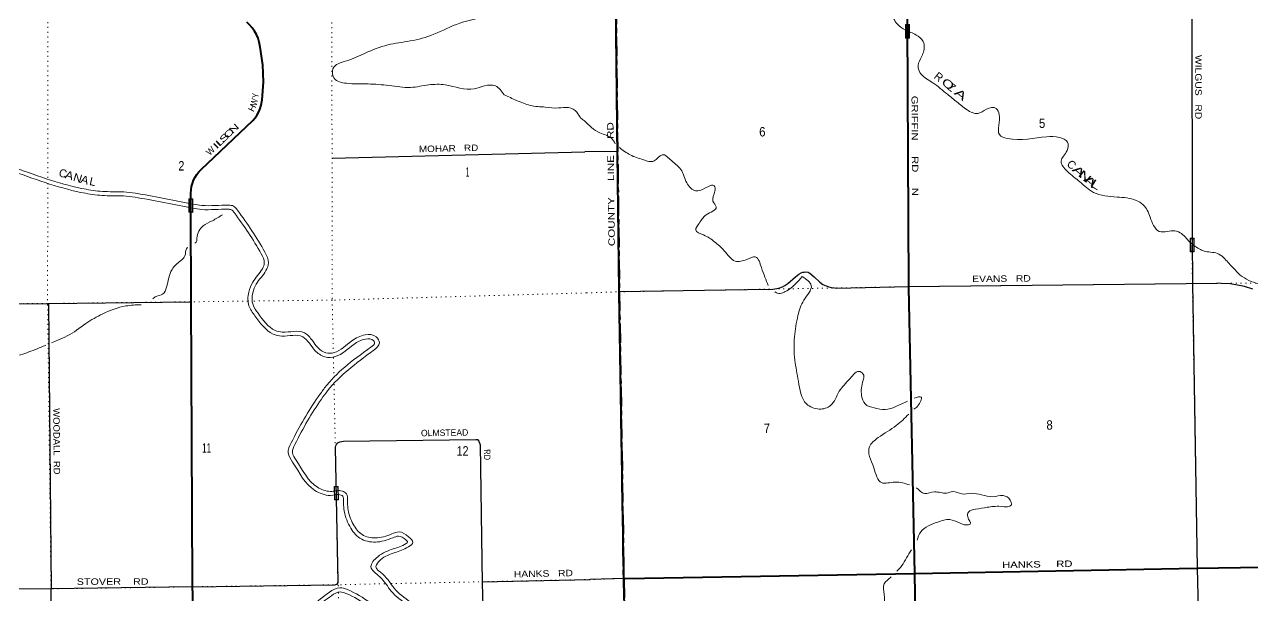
# Model space of a CAD drawing. Header units: feet. Extents: x 245918 to 509309, y -547785 to -360805.
# Drawn here: x 274726 to 297613, y -447897 to -437264 of the extents above; entities that cross this region are included whole.
import ezdxf
from ezdxf.enums import TextEntityAlignment as Align

# ---------------------------------------------------------------- set-up
doc = ezdxf.new("R2010")
doc.units = ezdxf.units.FT
doc.header["$LTSCALE"] = 60
doc.linetypes.add('DOTTED', pattern=[1.5, 0.3, -1.2])
doc.linetypes.add('LONG_DASH_SHORT_DASH', pattern=[9.9, 6, -1.2, 1.5, -1.2])
for name, color, linetype, lineweight in [('11', 7, 'LONG_DASH_SHORT_DASH', 60), ('26', 7, 'Continuous', 40), ('27', 7, 'Continuous', 13), ('29', 7, 'Continuous', 25), ('31', 7, 'Continuous', 13), ('34', 7, 'Continuous', 25), ('39', 7, 'Continuous', 13), ('6', 7, 'DOTTED', 25), ('61', 7, 'Continuous', 13), ('7', 7, 'DOTTED', 13)]:
    doc.layers.add(name, color=color, linetype=linetype, lineweight=lineweight)
doc.layers.add('30', color=7, linetype='Continuous')
doc.layers.add('41', color=7, linetype='Continuous')

msp = doc.modelspace()

# ---------------------------------------------------------------- linework, layer by layer
at = {"layer": '11'}
msp.add_lwpolyline([(285694.49, -431225.23), (285746.6, -436894.27), (285810.76, -442237.88), (285894.37, -447581.66), (286020.23, -452920.98), (286057.54, -456029.27)], dxfattribs=at)
at = {"layer": '26'}
for points in [[(285894.37, -447581.66), (285893.86, -447550.18), (285808.9, -442267.14), (285808.5, -442242.14), (285808.21, -442217.14), (285778.8, -439675.82), (285778.5, -439650.82), (285778.21, -439625.82), (285746.6, -436894.27)], [(291181.55, -437264.53), (291179.36, -436840.4), (291179.23, -436815.41)], [(277827.47, -440762.39), (277826.95, -440403.65), (277829.8, -440342.05), (277839.07, -440281.08), (277854.66, -440221.42), (277876.4, -440163.71), (277904.05, -440108.59), (277937.32, -440056.67), (277975.83, -440008.51), (278017.17, -439966.46), (278984.05, -439049.46), (279026.67, -438999.55), (279063.84, -438945.45), (279095.15, -438887.77), (279120.26, -438827.13), (279138.89, -438764.2), (279150.85, -438699.66), (279154.33, -438666.34), (279177.56, -438338.99), (279166.44, -438011.01), (279121.1, -437685.99), (279100.94, -437589.84), (279078.79, -437519.18), (279049.37, -437451.23), (279013.01, -437386.73), (278970.11, -437326.38), (278921.14, -437270.84), (278866.63, -437220.73)], [(291320.78, -447490.81), (291207.34, -442170.63), (291206.81, -442145.63), (291206.68, -442120.63), (291181.55, -437264.53)], [(277907.93, -449944.28), (277855.55, -447670.27), (277829.82, -442385.27), (277827.47, -440762.39)], [(291320.78, -447490.81), (291320.84, -447490.81), (296578.64, -447390.1), (301856.73, -447307.22), (307266.52, -447164.3)], [(285894.37, -447581.66), (285923.33, -447581.18), (291320.78, -447490.81)], [(286024.45, -452926.63), (285894.82, -447600.18), (285894.37, -447581.66)], [(291408.41, -452804.16), (291320.91, -447496.84), (291320.78, -447490.81)]]:
    msp.add_lwpolyline(points, dxfattribs=at)
at = {"layer": '29'}
for p, q in [((280457.66, -439752.69), (285167.67, -439637.15)), ((285778.22, -439626.96), (285167.67, -439637.15)), ((296493.23, -442088.78), (296584.66, -447390.02)), ((288590.56, -442196.23), (285808.5, -442242.14)), ((275172.73, -442460.81), (275219.64, -447773.94)), ((296584.66, -447390.02), (296697.41, -452795.54)), ((283252.91, -447645.79), (285266.26, -447600.44)), ((285894.37, -447581.66), (285266.26, -447600.44)), ((275237.18, -449086.58), (275219.64, -447773.94))]:
    msp.add_line(p, q, dxfattribs=at)
for points in [[(296484.05, -436786.47), (296491.77, -441242.81), (296493.23, -442088.78)], [(288590.56, -442196.23), (288676.5, -442190.99), (288713.29, -442187.41), (288747.02, -442180.77), (288786.88, -442171.57), (288852.28, -442148.56), (288900.32, -442123.51), (288952.44, -442087.21), (289097.57, -441962.46), (289159.92, -441911.85), (289202.84, -441887.31), (289234.53, -441877.08), (289259.05, -441872.99), (289285.62, -441872.48), (289330.6, -441878.11), (289347.97, -441885.26), (289363.29, -441894.98), (289443.01, -441964.51), (289551.35, -442064.71), (289607.56, -442103.57), (289665.81, -442130.15), (289717.94, -442147.54), (289765.97, -442158.78), (289822.19, -442170.03), (289861.43, -442173.21)], [(289861.43, -442173.21), (291206.81, -442145.63), (296946.92, -442083.9)], [(297623.16, -442194.15), (297465.92, -442145.65), (297303.42, -442110.25), (297201.22, -442093.21), (297030.86, -442084.03), (296946.92, -442083.9)], [(269897.62, -442499.56), (272532.08, -442480.67), (275164.33, -442459.46), (277829.88, -442428.7)], [(277858.3, -447736.53), (280505.9, -447697.83), (280530.64, -447694.29), (280545.96, -447688.4), (280561.28, -447675.43), (280571.88, -447657.74), (280520.62, -445144.3), (280522.98, -445134.88), (280528.87, -445108.93), (280541.84, -445083.01), (280559.5, -445062.96), (280574.83, -445050), (280607.82, -445035.85), (280631.38, -445029.95), (280673.8, -445026.42), (283137.21, -444990.41), (283171.72, -444993.41), (283195.28, -445021.71), (283217.11, -445095.16), (283253.24, -447669.01), (283293.48, -448964.58)], [(277858.3, -447736.53), (275211.79, -447774.66), (272566.59, -447782.59)]]:
    msp.add_lwpolyline(points, dxfattribs=at)
at = {"layer": '31'}
for p, q in [((296453.46, -441244.79), (296528.45, -441244.29)), ((296528.45, -441244.22), (296530.1, -441494.22)), ((296530.1, -441494.22), (296455.11, -441494.71)), ((280572.02, -445866.96), (280577.22, -446116.9)), ((280577.22, -446116.9), (280502.24, -446118.46))]:
    msp.add_line(p, q, dxfattribs=at)
for points in [[(296455.11, -441494.71), (296453.46, -441244.72), (296528.45, -441244.22)], [(280502.24, -446118.46), (280497.04, -445868.52), (280572.02, -445866.96)]]:
    msp.add_lwpolyline(points, dxfattribs=at)
for points in [[(296463.05, -441486.66), (296461.5, -441252.66), (296520.5, -441252.26), (296522.05, -441486.27)], [(280510.06, -446110.29), (280505.2, -445876.34), (280564.19, -445875.12), (280569.05, -446109.07)]]:
    msp.add_lwpolyline(points, close=True, dxfattribs=at)
at = {"layer": '34'}
for points in [[(277141.56, -453649.17), (276291.78, -453657.88), (275029.32, -453687.85), (273759.08, -453575.53), (272058.93, -453227.97), (270618.85, -452999.48), (270073.37, -452978.3), (269146.08, -453042.19), (267998.06, -453086.82), (266685.8, -452981.1), (265053.99, -452650.8), (263304.08, -452013.13), (261868.69, -451202.99), (259693.12, -449716.31), (257610.85, -448318.72), (255825.51, -447103.88), (254391.66, -446105.22), (253534.79, -445556.53)], [(277177.69, -453652.72), (276801.96, -453581.24), (276512.14, -453486.61), (276195.83, -453358.23), (275947.61, -453224.97), (275818.25, -453138.36), (275569.23, -452780.46), (275312.98, -452324.38), (275003.78, -451800.78), (274399.09, -450731.32), (273831.49, -449741.62), (273290.65, -448809.75), (273145.52, -448584.93), (272858.72, -448251.57), (272316.32, -447676.75), (271448.7, -446742.98), (270562.85, -445795.41)]]:
    msp.add_spline(points, degree=3, dxfattribs=at)
at = {"layer": '39'}
for points in [[(283674.39, -436919.13), (283615.05, -437062.6), (283426.71, -437094.08), (283238.52, -437133.61), (282838.45, -437237.24), (282353.82, -437445.01), (281911.92, -437569.5), (281495.25, -437643.23), (281077.96, -437795.47), (280724.84, -437940.55), (280474.21, -438085.85), (280495.39, -438260.61), (280724.17, -438357.26), (281128.3, -438370.31), (281518.67, -438399.71), (281921.19, -438434.94), (282261.95, -438386.7), (282567.4, -438387.39), (283109.28, -438462.45), (283301.17, -438404.74), (283502.16, -438407.26), (283665.9, -438575.5)], [(290868.6, -436918.17), (290884.6, -437010.27), (290995.91, -437258.16), (291144.69, -437370.39)], [(291144.69, -437370.39), (291347.44, -437458.68), (291475.27, -437577.66), (291496.77, -437698.02), (291424.99, -437904.06), (291380.73, -438061.48), (291434.33, -438181.42), (291657.05, -438349.44), (291928.47, -438563.06), (292104.74, -438705.54), (292293.09, -438851.88), (292494.55, -438919.64), (292658.12, -438839.08), (292834.54, -438826.73), (292892.06, -438938.58), (292884.43, -439139.76), (292898.56, -439314.51), (293041.86, -439385.03), (293777.87, -439353.32), (294016.82, -439368.3), (294164.3, -439452.84), (294158.17, -439611.78), (294048.16, -439808.26), (294160.76, -439995.8), (294395.87, -440193.81), (294649.03, -440389.58), (295089.48, -440476.34), (295443.36, -440538.08), (295578.79, -440620.77), (295652.23, -440722.36), (295707.99, -440854.34), (295769.97, -441004.34), (295877.67, -441117.55), (296022.14, -441117.68), (296168.49, -441107.73), (296291.49, -441158.41), (296384.88, -441249.69), (296451.68, -441323.14)], [(271430.55, -438029.71), (271260.23, -439011.52), (271266.55, -439217.7), (271467.34, -439323.65), (271745.07, -439310.15), (272112.06, -439309.56), (272445.68, -439409.41), (272979.83, -439659.36), (273816, -439930.49), (274011.38, -439952.83), (274328.88, -439949.25), (274535.93, -440006.77), (275860.56, -440406.03), (276219.03, -440449.46), (276620.32, -440458.51), (276841.83, -440489.89), (277866.74, -440683.79)], [(271503.21, -438049.66), (271335.43, -439016.83), (271340.18, -439171.75), (271484.19, -439247.74), (271743.19, -439235.15), (272122.98, -439234.54), (272472.47, -439339.14), (273007.4, -439589.45), (273831.99, -439856.83), (274015.23, -439877.78), (274338.69, -439874.13), (274556.79, -439934.73), (275876.01, -440332.35), (276224.4, -440374.56), (276626.45, -440383.63), (276854.1, -440415.88), (277865.96, -440607.82)], [(283665.9, -438575.5), (283898.77, -438676.1), (284153.63, -438770.27), (284431.49, -438801.64), (284676.93, -438817.47), (284865.69, -438810.14), (285019.93, -438896.01), (285096.25, -439007.41), (285160.83, -439057.32)], [(285160.43, -439057.01), (285452.08, -439280.89), (285665.98, -439382.66), (285736.52, -439485.02)], [(285812.89, -439550.39), (286014.79, -439691.79), (286260.67, -439783.09), (286461.58, -439804.6), (286610.67, -439688.05), (286784.55, -439798.38), (286959.05, -439960.99), (287070.39, -440210.89), (287234.71, -440361.57), (287408.67, -440311.04), (287582.73, -440268.56), (287593.91, -440364.93), (287558.05, -440554.41), (287617.51, -440660.2), (287430.68, -440809.43), (287298.14, -440968), (287237.37, -441087.42), (287380.96, -441182.07), (287585.12, -441308.1), (287767.72, -441476.63), (287970.66, -441669.03), (288189, -441638.04), (288346.96, -441591.74), (288461.71, -441791.32), (288589.87, -442122.89)], [(277865.96, -440607.82), (278031.47, -440632.8), (278529.74, -440628.1), (278620.46, -440644.63), (278694.13, -440719.84), (279206.31, -441501.98), (279274.15, -441702.1), (279226.45, -441845.85), (279046.01, -442096.61), (278980.59, -442260.81), (278984.5, -442482.18), (279079.75, -442641.55), (279396.85, -442960.09), (279530.04, -442991.98), (279942.22, -443004.89), (280091.5, -443151.24), (280190.16, -443276.34), (280344.68, -443378.31), (280497.32, -443373.62), (280827.06, -443156.48), (281074.24, -443043.45), (281281.9, -443082.09), (281340.14, -443193.8), (281233.97, -443326.5), (280375.25, -444084.34), (280261.43, -444239.32), (279765.98, -445085.41), (279720.43, -445237.18), (279787.17, -445374.91), (280185.99, -445883.26), (280297.44, -445935.66), (280426.47, -445959.57), (280651.43, -445953.61), (280724.64, -446002.66), (280747.11, -446137.14), (280753.51, -446271.9), (280853.26, -446572.1), (281019.43, -446764.45), (281265.68, -446826.57), (281571.79, -446750.76), (281707.79, -446714.16), (281884.24, -446805.68), (281964.43, -446908.95), (281881.52, -446992.93), (281630.21, -447100), (281359.32, -447235.59), (281277.04, -447355.79), (281404.23, -447502.53), (281615.83, -447764.54), (282257.69, -448266.62), (282377.02, -448423.56), (282379.72, -448576.5), (282218.25, -448649.79), (281978.52, -448615.74), (281702.39, -448455.5), (281131.36, -448095.11), (280717.25, -447858.78), (280608.27, -447832.51), (280448.73, -447901.73), (280153.64, -448146.45), (279922, -448456.48), (279790.56, -448750.67), (279793.3, -448905.62), (279902.16, -449001.96)], [(277866.74, -440683.79), (278026.19, -440707.85), (278523.31, -440703.16), (278583.56, -440714.14), (278635.41, -440767.07), (279138.34, -441535.09), (279195.04, -441702.35), (279158.88, -441811.35), (278979.75, -442060.29), (278905.34, -442247.06), (278909.86, -442503.49), (279020.1, -442687.93), (279358.7, -443028.08), (279520.03, -443066.7), (279910.62, -443078.94), (280035.58, -443201.44), (280138.76, -443332.28), (280323.22, -443454), (280520.84, -443447.93), (280863.49, -443222.29), (281083.85, -443121.53), (281232.28, -443149.14), (281251.03, -443185.12), (281179.47, -443274.57), (280319.58, -444033.44), (280198.68, -444198.06), (279696.73, -445055.26), (279640.2, -445243.6), (279723.19, -445414.87), (280137.97, -445943.56), (280274.27, -446007.64), (280420.57, -446034.75), (280629.53, -446029.22), (280656, -446046.95), (280672.4, -446145.13), (280679.08, -446285.76), (280786.78, -446609.87), (280978.14, -446831.38), (281265.51, -446903.88), (281590.55, -446823.38), (281699.13, -446794.16), (281835.1, -446864.68), (281864.88, -446903.03), (281838.53, -446929.72), (281598.7, -447031.9), (281308.39, -447177.21), (281182.46, -447361.18), (281346.7, -447550.67), (281562.87, -447818.33), (282203.85, -448319.73), (282302.46, -448449.42), (282303.86, -448528.57), (282207.16, -448572.46), (282003.53, -448543.54), (281741.24, -448391.33), (281169.98, -448030.8), (280745.18, -447788.36), (280601.44, -447753.72), (280409.08, -447837.18), (280098.9, -448094.41), (279856.93, -448418.27), (279715.28, -448735.31), (279718.89, -448939.92), (279786.08, -448999.39)], [(277902.47, -441330.76), (277913.13, -441327.35), (277939.8, -441244.35), (278054.3, -441014.87), (278227.4, -440917.23), (278416.32, -440805.22)], [(277114.33, -442370.57), (277181.25, -442326.54), (277299.09, -442286.23), (277375.16, -442156.06), (277414.26, -441980.24), (277475.8, -441824.17), (277633.74, -441664.39), (277716.51, -441572.35), (277744.3, -441440.53), (277765.98, -441411.67)], [(296451.68, -441323.14), (296644.37, -441456.78), (296736.86, -441488.4), (296988.29, -441539.42), (297099.73, -441630.46), (297258.28, -441801.32), (297386.23, -441930.35), (297725.28, -442094.84), (298001.19, -442179.72), (298249.87, -442337.34), (298460.31, -442485.4), (298580.59, -442475.79), (298686.03, -442400.02), (298833.58, -442154.79), (298977.22, -441917.65), (299114.69, -441835.43), (299229.16, -441843.99), (299285.91, -441891.51), (299292.47, -442104.57), (299258.15, -442422.72), (299249.45, -442702.33), (299275.37, -442856.82), (299429.48, -442991.55), (299645.19, -443077.21), (300302.37, -443165.16), (300493.6, -443216.96), (300618.33, -443412.39), (300771.37, -443625.55), (300991.55, -443749.36), (301220.57, -443772.51), (301462.31, -443684.91), (301656.37, -443469.24), (301718.31, -443279.41)], [(288713.75, -442242.45), (288722.02, -442250.41), (288906.47, -442237.95), (289103.3, -442086.59), (289222.16, -441958.36)], [(289222.16, -441958.36), (289390.69, -442125.07), (289253.48, -442396.3), (289142.56, -442685.29), (289077.08, -443082.27), (289084.25, -443514.49), (289151.15, -443907.73), (289302.67, -444330.03), (289538.57, -444425.48), (289748.49, -444362.42), (289911.84, -444094.87), (290113.65, -443856.98), (290300.72, -443727.86), (290367.74, -443795.35), (290356.83, -443890), (290328.19, -444179.93), (290392.19, -444329.9), (290563.6, -444402.07), (290764.65, -444435.64), (290964.65, -444380.75), (291185.88, -444277.14)], [(275229.67, -443191.34), (275346.92, -443141.71), (275522.39, -443064.16), (275865.97, -442834.7), (276186.27, -442651.95), (276615.72, -442505.53), (276897.31, -442482.55)], [(272599.22, -444890.07), (272630.46, -444868.12), (274213.49, -443592.34), (274386.49, -443488.66), (274614.43, -443424.28), (274922.02, -443318.24), (275122.62, -443236.4)], [(291308.18, -444223.55), (291438.04, -444201.65), (291371.83, -444369.41), (291304.66, -444430.85)], [(291208.35, -444518.95), (290974.87, -444732.51), (290638.47, -444958.08), (290473.95, -445127.12), (290554.87, -445518.16), (290700.64, -445795.76), (290949.34, -445786.49), (291219.71, -445838.97)], [(291353.28, -445891.04), (291503.63, -445996.43), (291687.89, -445967.89), (291910.89, -445991.12), (292028.94, -445963.44), (292195.98, -446005.5), (292376.44, -445995.1), (292563.37, -446022.83), (292780.5, -446058.2), (292964.85, -446037.7), (293100.3, -446122.4), (293119.41, -446210.63), (292927.13, -446239.27), (292670.48, -446254.68), (292452.22, -446291.71), (292322.42, -446343.67), (292307.45, -446434.35), (292351.19, -446568.51), (292281.14, -446583.49), (292150.26, -446544.98), (291970.96, -446484.99), (291746.77, -446530.14), (291573.08, -446602.78), (291429.95, -446715.24), (291364.6, -446869.07)], [(291255.93, -447047.93), (291210.07, -447120.26), (291022.89, -447408.23), (290986.33, -447443.9)], [(290877.46, -447550.1), (290866.21, -447561.08), (290751.24, -447679.21), (290749.63, -447880.3), (290754.32, -448272.35), (290794.28, -448426.65), (290976.14, -448532.87), (291170.69, -448526.31), (291257.32, -448493.79)]]:
    msp.add_spline(points, degree=3, dxfattribs=at)
at = {"layer": '6'}
for points in [[(285725.35, -434639.52), (285746.6, -436894.27), (285778.5, -439650.82)], [(285778.51, -439651.54), (285808.5, -442242.14), (285894.37, -447581.66), (286024.45, -452926.63), (286057.54, -456029.27)]]:
    msp.add_lwpolyline(points, dxfattribs=at)
at = {"layer": '61'}
for p, q in [((291219.6, -437264.32), (291219.6, -437514.32)), ((291219.6, -437514.32), (291144.6, -437514.32)), ((277865.11, -440511.41), (277863.9, -440761.41)), ((277863.9, -440761.41), (277788.91, -440761.05))]:
    msp.add_line(p, q, dxfattribs=at)
for points in [[(291144.6, -437514.32), (291144.6, -437264.32), (291219.6, -437264.32)], [(277788.91, -440761.05), (277790.12, -440511.05), (277865.11, -440511.41)]]:
    msp.add_lwpolyline(points, dxfattribs=at)
for points in [[(291152.6, -437506.32), (291152.6, -437272.32), (291211.6, -437272.32), (291211.6, -437506.32)], [(277798.07, -440519.08), (277857.07, -440519.36), (277855.94, -440753.37), (277796.94, -440753.09)]]:
    msp.add_lwpolyline(points, close=True, dxfattribs=at)
at = {"layer": '7'}
for p, q in [((280483.85, -443467.57), (280492.09, -443850.94)), ((280494.49, -443963.28), (280537.29, -445955.44)), ((285266.26, -447600.44), (281551.94, -447677.72)), ((280576.68, -447840.27), (280602.41, -449801.33))]:
    msp.add_line(p, q, dxfattribs=at)
for points in [[(296491.77, -441244.5), (296484.05, -436786.47), (296354.54, -431489.75), (296337.19, -426175.48), (296490.8, -420895.18), (296251.9, -415511.41), (296210.89, -410185.01)], [(275158.05, -440115.92), (275159.98, -437158.25), (275137.57, -431855.38), (275101.47, -426531.94), (274776.36, -420840.64), (274748.78, -416773.78)], [(280387.21, -434448.31), (280454.62, -437044.23), (280460.61, -442385.9), (280481.86, -443374.97)], [(291182.86, -437517.44), (291206.81, -442145.63), (291320.84, -447490.81), (291408.41, -452804.16), (291424.06, -455962.05)], [(275341.21, -456159.78), (275304.18, -453010.82), (275220.59, -447806.73), (275156.5, -442484.75), (275158, -440191.63)], [(296724.3, -455892.62), (296697.41, -452795.54), (296584.66, -447390.02), (296493.23, -442088.78), (296492.21, -441496.94)], [(285200.16, -442261.73), (285808.5, -442242.14), (291206.81, -442145.63), (296493.23, -442088.78), (301811.96, -442049.61), (307179.51, -441897.19), (312577, -441732.32), (316886.07, -441768.1)], [(285200.16, -442261.73), (280459.86, -442396.31), (278969.64, -442413.95)], [(278890.25, -442414.88), (275155.59, -442459.15), (269897.62, -442499.56), (267288.6, -442472.56)], [(280539.13, -446041.21), (280548.29, -446467.63), (280571.06, -447527.96)], [(316961.13, -447223.92), (312654.46, -447039.78), (307266.52, -447164.3), (301856.73, -447307.22), (296584.66, -447390.02), (291320.84, -447490.81), (285894.37, -447581.66), (285266.26, -447600.44)], [(280571.06, -447527.96), (280574.94, -447708.47), (280575.63, -447760.94)], [(281440.78, -447680.03), (280574.89, -447698.06), (275219.64, -447773.94), (269909.73, -447787.37), (264529.56, -447839.72), (263297.91, -447842.52)]]:
    msp.add_lwpolyline(points, dxfattribs=at)

# ---------------------------------------------------------------- texts
at = {"layer": '27'}
for s, rotation, width, p in [('W', 76.25, 0.8, (279063.28, -438723.37)), ('Y', 84.589, 0.8, (279087.58, -438592.7)), ('H', 63.438, 1.1, (279021.66, -438844.21)), ('N', 43.355, 1.6, (278672.34, -439244.06)), ('L', 43.355, 2, (278416.22, -439487.37)), ('S', 43.355, 1.75, (278489.73, -439414.74)), ('O', 43.355, 1.55, (278575.33, -439332.08)), ('I', 43.355, 1.85, (278333.78, -439564.29))]:
    msp.add_text(s, height=120, rotation=rotation, dxfattribs=dict(at, width=width)).set_placement(p, align=Align.CENTER)
for s, rotation, width, p in [('GRIFFIN     RD     N', 270.296, 1.3, (291258.42, -438590.85)), ('COUNTY     LINE     RD', 90.663, 1.35, (285729.76, -441391.69)), ('HANKS     RD', 1.097, 1.3, (292948.4, -447389.62)), ('HANKS     RD', 1.097, 1.3, (292950.28, -447389.6))]:
    msp.add_text(s, height=120, rotation=rotation, dxfattribs=dict(at, width=width)).set_placement(p)
msp.add_text('W', height=120, rotation=43.355, dxfattribs=at).set_placement((278231.66, -439659.44), align=Align.CENTER)
at = {"layer": '30'}
for s, rotation, width, p in [('WILGUS   RD', 270.099, 1.2, (296546.29, -437829.68)), ('MOHAR   RD', 1.405, 1.15, (282078.07, -439642.92)), ('EVANS   RD', 0.616, 1.2, (292390.8, -442062.09)), ('WOODALL  RD', 270.506, 1.1, (275259.95, -444410.33)), ('RD', 270.804, 0.8, (283288.23, -445174.75)), ('HANKS   RD', 1.29, 1.2, (283847.44, -447562.38)), ('STOVER    RD', 0.145, 1.25, (275699.86, -447701.24))]:
    msp.add_text(s, height=120, rotation=rotation, dxfattribs=dict(at, width=width)).set_placement(p)
msp.add_text('OLMSTEAD', height=120, rotation=0.837, dxfattribs=at).set_placement((282115.9, -444932.95))
at = {"layer": '41'}
for s, rotation, p in [('R', 321.902, (291663.73, -438252.46)), ('Z', 321.349, (291911.46, -438452.14)), ('C', 316.832, (294138.15, -439878.56))]:
    msp.add_text(s, height=150, rotation=rotation, dxfattribs=at).set_placement(p)
for s, rotation, width, p in [('O', 321.713, 1.45, (291802.84, -438360.15)), ('A', 320.999, 1.7, (292040.21, -438550.73)), ('A', 320.285, 1.75, (294239.64, -439978.62)), ('N', 319.984, 1.65, (294350.63, -440072.98)), ('A', 318.494, 1.8, (294450.78, -440160.85)), ('L', 327.041, 1.65, (294574.6, -440258.2))]:
    msp.add_text(s, height=150, rotation=rotation, dxfattribs=dict(at, width=width)).set_placement(p)
msp.add_text('C', height=150, rotation=343.58, dxfattribs=at).set_placement((275420.49, -440105.93), align=Align.CENTER)
for s, rotation, width, p in [('A', 343.58, 1.15, (275540.58, -440143.65)), ('N', 343.58, 1.1, (275696.84, -440192.22)), ('A', 344.693, 1.1, (275828.8, -440228.75)), ('L', 347.76, 1.05, (275981.44, -440261.42))]:
    msp.add_text(s, height=150, rotation=rotation, dxfattribs=dict(at, width=width)).set_placement(p, align=Align.CENTER)
at = {"layer": '7', "width": 0.9}
for s, p in [('6', (288420.48, -439348.76)), ('5', (293636.07, -439190.27)), ('8', (293774.85, -444810.62)), ('7', (288506.76, -444870.85))]:
    msp.add_text(s, height=175, rotation=0.747, dxfattribs=at).set_placement(p)
at = {"layer": '7'}
for s, width, p in [('2', 0.85, (277593.49, -439982.48)), ('1', 0.4, (282949.79, -440096.92)), ('11', 0.65, (278034.94, -445237.59)), ('12', 0.85, (282779.92, -445292.58))]:
    msp.add_text(s, height=175.5, dxfattribs=dict(at, width=width)).set_placement(p)

doc.saveas('drawing.dxf')
